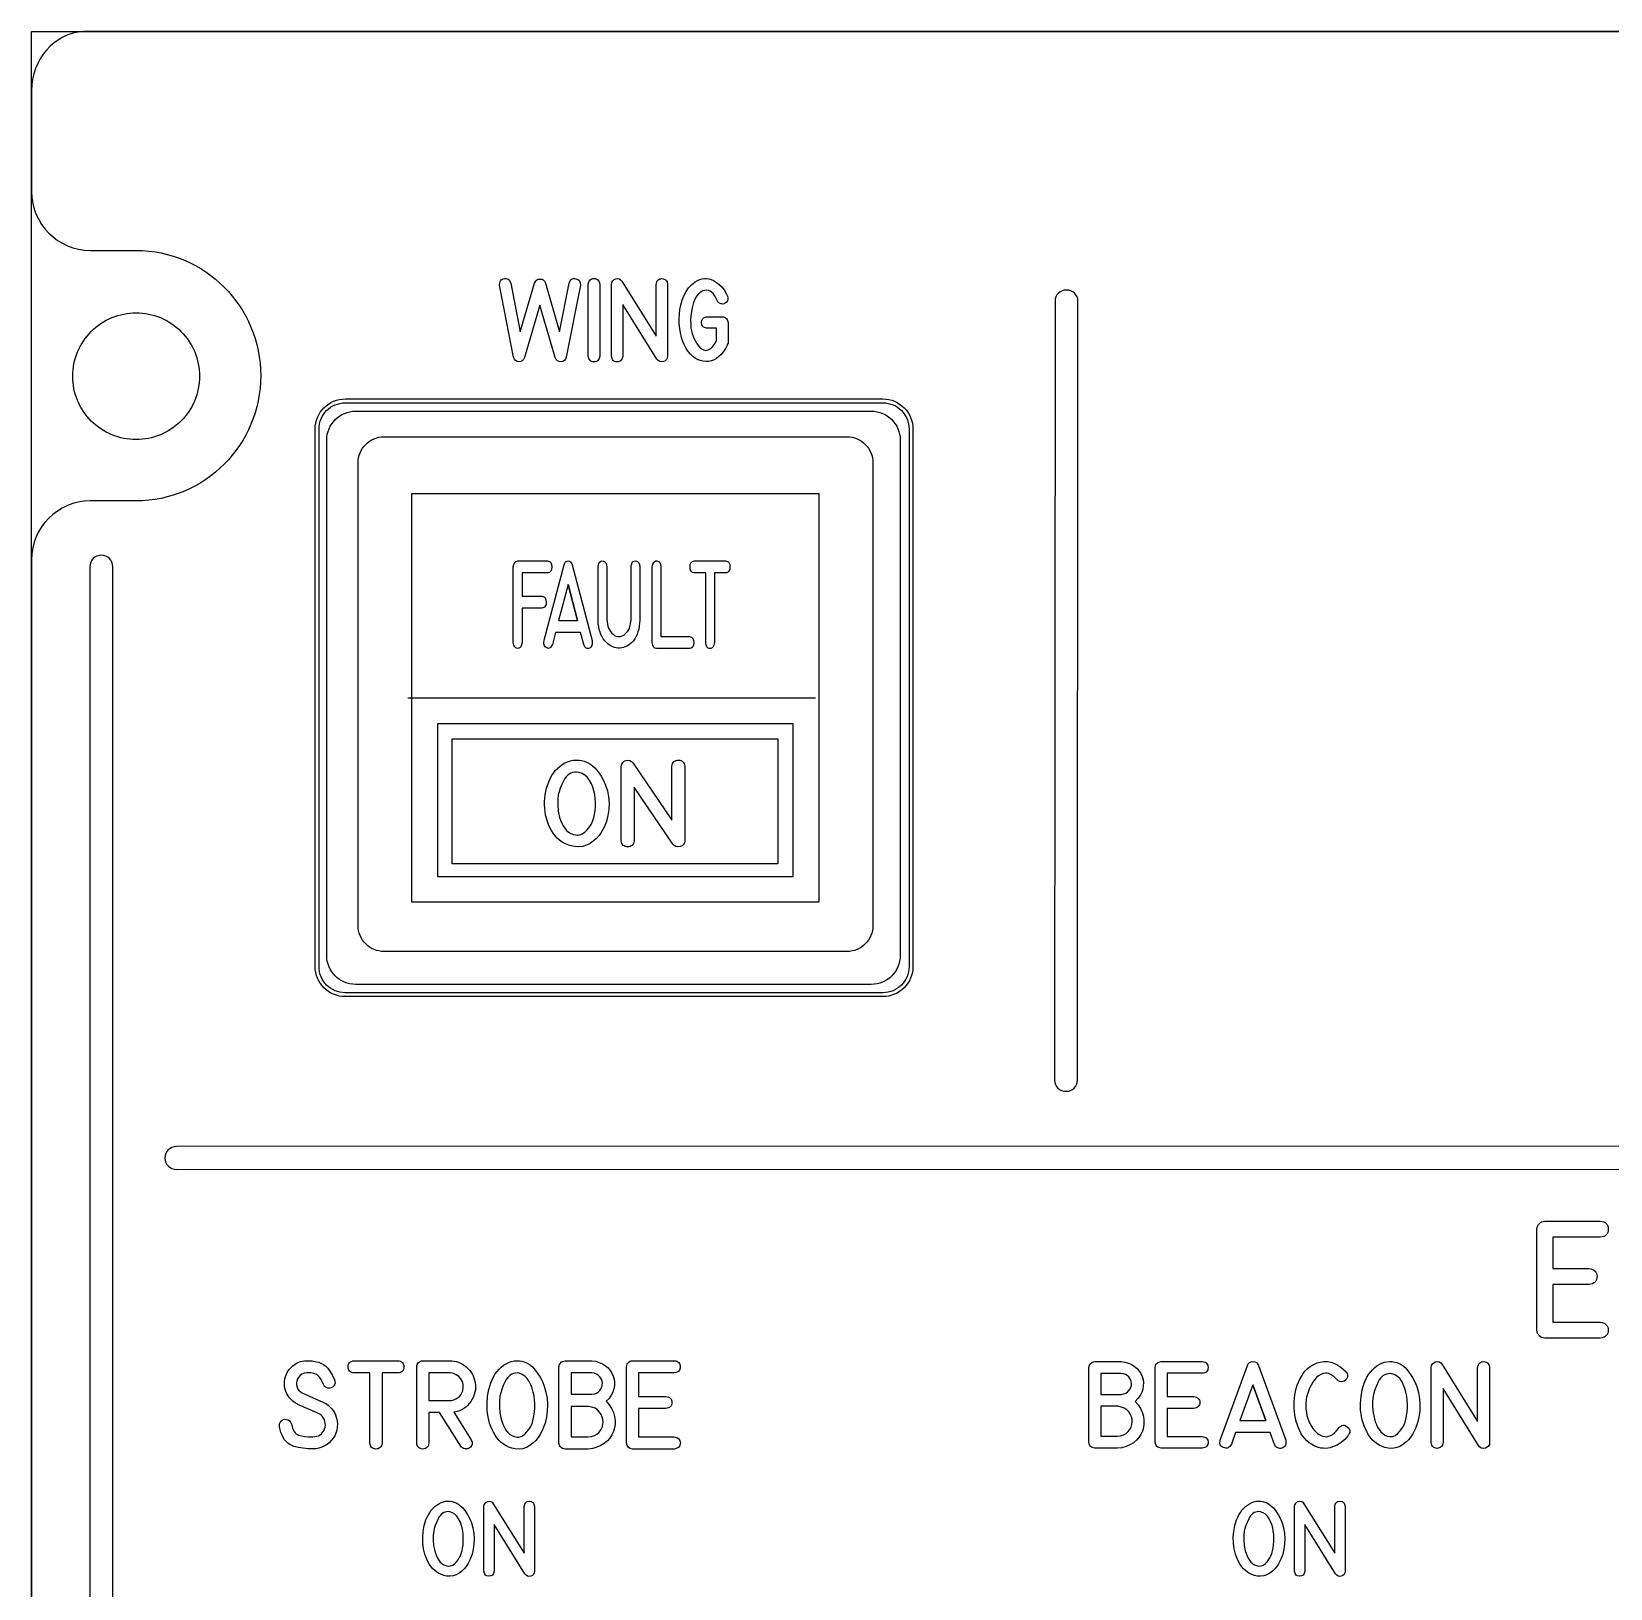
# Model space of a CAD drawing. Extents: x 361 to 684, y 82 to 686.
# Drawn here: x 361.5 to 423.4, y 152.4 to 213.5 of the extents above; entities that cross this region are included whole.
import ezdxf

# ---------------------------------------------------------------- set-up
doc = ezdxf.new("R2010")
doc.units = 0
for name, color, linetype in [('_BACKPANEL', 5, 'CONTINUOUS'), ('_ENGRAVING', 105, 'CONTINUOUS'), ('_LABELS', 30, 'CONTINUOUS'), ('_TOPLAYER', 1, 'CONTINUOUS')]:
    doc.layers.add(name, color=color, linetype=linetype)

msp = doc.modelspace()

# ---------------------------------------------------------------- linework, layer by layer
at = {"layer": '_BACKPANEL'}
for points in [[(683.772, 213.525), (683.772, 208.819), (683.772, 199.406), (683.772, 189.994), (683.772, 91.163), (683.772, 81.75), (361.5, 81.75), (361.5, 91.163), (361.5, 189.994), (361.5, 199.406), (361.5, 208.819), (361.5, 213.525)], [(373.804, 198.959), (394.9, 198.959), (395.005, 198.954), (395.107, 198.938), (395.206, 198.913), (395.3, 198.879), (395.39, 198.836), (395.475, 198.784), (395.554, 198.725), (395.627, 198.659), (395.693, 198.586), (395.752, 198.507), (395.803, 198.422), (395.847, 198.332), (395.881, 198.238), (395.906, 198.139), (395.922, 198.037), (395.927, 197.932), (395.927, 176.837), (395.922, 176.731), (395.906, 176.629), (395.881, 176.531), (395.847, 176.436), (395.803, 176.346), (395.752, 176.261), (395.693, 176.182), (395.627, 176.11), (395.554, 176.043), (395.475, 175.984), (395.39, 175.933), (395.3, 175.89), (395.206, 175.855), (395.107, 175.83), (395.005, 175.815), (394.9, 175.809), (373.804, 175.809), (373.699, 175.815), (373.597, 175.83), (373.498, 175.855), (373.404, 175.89), (373.314, 175.933), (373.229, 175.984), (373.15, 176.043), (373.077, 176.11), (373.011, 176.182), (372.952, 176.261), (372.901, 176.346), (372.858, 176.436), (372.823, 176.531), (372.798, 176.629), (372.782, 176.731), (372.777, 176.837), (372.777, 197.932), (372.782, 198.037), (372.798, 198.139), (372.823, 198.238), (372.858, 198.332), (372.901, 198.422), (372.952, 198.507), (373.011, 198.586), (373.077, 198.659), (373.15, 198.725), (373.229, 198.784), (373.314, 198.836), (373.404, 198.879), (373.498, 198.913), (373.597, 198.938), (373.699, 198.954)]]:
    msp.add_lwpolyline(points, close=True, dxfattribs=at)
msp.add_lwpolyline([(365.602, 197.515, -0.414214), (363.113, 200.003, -0.414214), (365.602, 202.491, -0.414214), (368.09, 200.003, -0.414214)], format="xyb", close=True, dxfattribs=at)
at = {"layer": '_ENGRAVING'}
for points in [[(381.659, 203.656), (382.217, 201.748), (382.59, 203.656), (382.632, 203.747), (382.659, 203.781), (382.689, 203.807), (382.724, 203.825), (382.763, 203.835), (382.806, 203.837), (382.853, 203.831), (382.898, 203.818), (382.937, 203.8), (382.969, 203.776), (382.995, 203.746), (383.014, 203.711), (383.027, 203.67), (383.032, 203.571), (382.48, 200.755), (382.448, 200.677), (382.403, 200.621), (382.344, 200.585), (382.272, 200.572), (382.199, 200.579), (382.137, 200.609), (382.085, 200.66), (382.045, 200.733), (381.442, 202.79), (380.844, 200.733), (380.803, 200.658), (380.751, 200.606), (380.69, 200.577), (380.619, 200.572), (380.549, 200.587), (380.49, 200.623), (380.442, 200.679), (380.406, 200.755), (379.854, 203.571), (379.865, 203.673), (379.879, 203.715), (379.899, 203.751), (379.925, 203.781), (379.956, 203.804), (379.993, 203.822), (380.036, 203.833), (380.08, 203.838), (380.12, 203.835), (380.158, 203.825), (380.193, 203.806), (380.224, 203.78), (380.253, 203.746), (380.3, 203.656), (380.669, 201.745), (381.227, 203.656), (381.266, 203.725), (381.316, 203.775), (381.376, 203.806), (381.446, 203.818), (381.516, 203.81), (381.575, 203.78), (381.622, 203.729)], [(383.794, 200.792), (383.767, 200.693), (383.746, 200.655), (383.72, 200.623), (383.689, 200.599), (383.653, 200.581), (383.613, 200.571), (383.567, 200.568), (383.522, 200.571), (383.481, 200.582), (383.445, 200.599), (383.415, 200.624), (383.389, 200.655), (383.368, 200.694), (383.341, 200.792), (383.341, 203.611), (383.368, 203.709), (383.389, 203.748), (383.415, 203.78), (383.445, 203.805), (383.481, 203.822), (383.522, 203.833), (383.567, 203.837), (383.613, 203.833), (383.653, 203.823), (383.689, 203.805), (383.72, 203.781), (383.746, 203.749), (383.767, 203.71), (383.794, 203.611)], [(386.45, 200.792), (386.439, 200.716), (386.409, 200.655), (386.358, 200.609), (386.288, 200.579), (386.211, 200.568), (386.144, 200.58), (386.086, 200.615), (386.036, 200.674), (384.697, 202.822), (384.697, 200.792), (384.67, 200.694), (384.649, 200.656), (384.623, 200.624), (384.592, 200.6), (384.557, 200.582), (384.517, 200.572), (384.471, 200.568), (384.426, 200.572), (384.386, 200.582), (384.35, 200.6), (384.32, 200.624), (384.294, 200.656), (384.274, 200.694), (384.247, 200.792), (384.247, 203.608), (384.267, 203.684), (384.302, 203.745), (384.352, 203.793), (384.417, 203.826), (384.487, 203.84), (384.551, 203.828), (384.609, 203.79), (384.66, 203.727), (386, 201.576), (386, 203.608), (386.026, 203.707), (386.047, 203.746), (386.073, 203.778), (386.105, 203.803), (386.142, 203.82), (386.184, 203.83), (386.232, 203.833), (386.279, 203.829), (386.321, 203.818), (386.357, 203.801), (386.387, 203.776), (386.411, 203.744), (386.43, 203.706), (386.45, 203.608)], [(387.998, 201.887), (387.984, 201.889), (387.899, 201.912), (387.865, 201.931), (387.838, 201.956), (387.816, 201.987), (387.801, 202.022), (387.789, 202.11), (387.801, 202.198), (387.816, 202.234), (387.838, 202.265), (387.865, 202.29), (387.899, 202.309), (387.984, 202.332), (387.998, 202.335), (388.012, 202.335), (388.601, 202.335), (388.645, 202.331), (388.687, 202.319), (388.725, 202.298), (388.759, 202.269), (388.788, 202.234), (388.809, 202.196), (388.821, 202.155), (388.826, 202.11), (388.826, 201.302), (388.806, 201.26), (388.795, 201.235), (388.784, 201.211), (388.771, 201.187), (388.759, 201.163), (388.747, 201.139), (388.735, 201.115), (388.72, 201.091), (388.641, 200.968), (388.556, 200.862), (388.467, 200.772), (388.374, 200.7), (388.275, 200.644), (388.172, 200.605), (388.064, 200.583), (387.952, 200.577), (387.839, 200.588), (387.731, 200.614), (387.628, 200.656), (387.529, 200.713), (387.435, 200.785), (387.345, 200.874), (387.26, 200.977), (387.18, 201.096), (387.111, 201.224), (387.051, 201.367), (387, 201.526), (386.96, 201.7), (386.93, 201.882), (386.913, 202.067), (386.909, 202.253), (386.917, 202.441), (386.939, 202.628), (386.975, 202.811), (387.027, 202.989), (387.093, 203.162), (387.176, 203.324), (387.277, 203.469), (387.396, 203.596), (387.534, 203.705), (387.625, 203.76), (387.716, 203.802), (387.806, 203.83), (387.896, 203.844), (387.985, 203.844), (388.073, 203.831), (388.161, 203.804), (388.248, 203.763), (388.411, 203.658), (388.552, 203.534), (388.671, 203.391), (388.768, 203.228), (388.781, 203.203), (388.791, 203.18), (388.803, 203.157), (388.821, 203.084), (388.82, 203.019), (388.8, 202.961), (388.762, 202.909), (388.715, 202.871), (388.665, 202.847), (388.614, 202.837), (388.561, 202.842), (388.51, 202.858), (388.465, 202.885), (388.426, 202.922), (388.393, 202.97), (388.345, 203.077), (388.293, 203.169), (388.238, 203.243), (388.18, 203.302), (388.118, 203.344), (388.053, 203.37), (387.985, 203.38), (387.913, 203.373), (387.841, 203.353), (387.775, 203.321), (387.713, 203.278), (387.655, 203.224), (387.603, 203.158), (387.554, 203.08), (387.511, 202.992), (387.472, 202.892), (387.411, 202.684), (387.372, 202.468), (387.354, 202.245), (387.359, 202.014), (387.37, 201.898), (387.389, 201.787), (387.416, 201.679), (387.45, 201.574), (387.492, 201.474), (387.542, 201.377), (387.6, 201.284), (387.665, 201.195), (387.76, 201.094), (387.808, 201.059), (387.856, 201.034), (387.904, 201.02), (387.953, 201.016), (388.002, 201.022), (388.051, 201.039), (388.143, 201.092), (388.226, 201.164), (388.298, 201.256), (388.36, 201.366), (388.378, 201.401), (388.378, 201.887)], [(402.102, 203.384), (402.012, 203.375), (401.928, 203.35), (401.851, 203.31), (401.785, 203.257), (401.73, 203.193), (401.689, 203.12), (401.662, 203.039), (401.653, 202.952), (401.653, 202.951), (401.636, 172.377), (401.636, 172.376), (401.645, 172.289), (401.671, 172.207), (401.712, 172.134), (401.767, 172.07), (401.834, 172.017), (401.91, 171.977), (401.994, 171.952), (402.085, 171.943), (402.086, 171.943), (402.177, 171.952), (402.261, 171.977), (402.337, 172.017), (402.404, 172.07), (402.459, 172.133), (402.5, 172.207), (402.527, 172.288), (402.536, 172.375), (402.552, 202.951), (402.552, 202.952), (402.543, 203.039), (402.516, 203.12), (402.475, 203.193), (402.42, 203.257), (402.354, 203.31), (402.277, 203.35), (402.193, 203.375), (402.102, 203.384)], [(373.814, 199.113), (394.89, 199.113), (395.012, 199.106), (395.13, 199.088), (395.245, 199.059), (395.354, 199.019), (395.458, 198.969), (395.556, 198.91), (395.648, 198.841), (395.732, 198.765), (395.809, 198.68), (395.878, 198.589), (395.937, 198.49), (395.987, 198.386), (396.027, 198.277), (396.056, 198.162), (396.074, 198.044), (396.08, 197.922), (396.08, 176.847), (396.074, 176.724), (396.056, 176.606), (396.027, 176.492), (395.987, 176.382), (395.937, 176.278), (395.878, 176.18), (395.809, 176.088), (395.732, 176.004), (395.648, 175.927), (395.556, 175.859), (395.458, 175.799), (395.354, 175.749), (395.245, 175.709), (395.13, 175.68), (395.012, 175.662), (394.89, 175.656), (373.814, 175.656), (373.692, 175.662), (373.574, 175.68), (373.46, 175.709), (373.35, 175.749), (373.246, 175.799), (373.148, 175.859), (373.056, 175.927), (372.972, 176.004), (372.895, 176.088), (372.827, 176.18), (372.767, 176.278), (372.717, 176.382), (372.677, 176.492), (372.648, 176.606), (372.63, 176.724), (372.624, 176.847), (372.624, 197.922), (372.63, 198.044), (372.648, 198.162), (372.677, 198.277), (372.717, 198.386), (372.767, 198.49), (372.827, 198.589), (372.895, 198.68), (372.972, 198.765), (373.056, 198.841), (373.148, 198.91), (373.246, 198.969), (373.35, 199.019), (373.46, 199.059), (373.574, 199.088), (373.692, 199.106)], [(374.222, 198.634), (394.438, 198.634), (394.555, 198.628), (394.669, 198.611), (394.779, 198.583), (394.884, 198.545), (394.984, 198.497), (395.078, 198.44), (395.166, 198.374), (395.247, 198.3), (395.32, 198.219), (395.386, 198.132), (395.443, 198.037), (395.491, 197.938), (395.529, 197.833), (395.557, 197.723), (395.574, 197.609), (395.58, 197.492), (395.58, 177.276), (395.574, 177.159), (395.557, 177.046), (395.529, 176.936), (395.491, 176.831), (395.443, 176.731), (395.386, 176.637), (395.32, 176.549), (395.247, 176.468), (395.166, 176.394), (395.078, 176.329), (394.984, 176.272), (394.884, 176.224), (394.779, 176.185), (394.669, 176.157), (394.555, 176.14), (394.438, 176.134), (374.222, 176.134), (374.105, 176.14), (373.992, 176.157), (373.882, 176.185), (373.777, 176.224), (373.677, 176.272), (373.583, 176.329), (373.495, 176.394), (373.414, 176.468), (373.34, 176.549), (373.275, 176.637), (373.218, 176.731), (373.17, 176.831), (373.131, 176.936), (373.103, 177.046), (373.086, 177.159), (373.08, 177.276), (373.08, 197.492), (373.086, 197.609), (373.103, 197.723), (373.131, 197.833), (373.17, 197.938), (373.218, 198.037), (373.275, 198.132), (373.34, 198.219), (373.414, 198.3), (373.495, 198.374), (373.583, 198.44), (373.677, 198.497), (373.777, 198.545), (373.882, 198.583), (373.992, 198.611), (374.105, 198.628)], [(423.044, 166.22), (421.184, 166.22), (421.184, 164.993), (422.602, 164.993), (422.676, 164.978), (422.741, 164.956), (422.796, 164.926), (422.84, 164.89), (422.875, 164.846), (422.9, 164.796), (422.915, 164.738), (422.919, 164.674), (422.914, 164.609), (422.899, 164.551), (422.874, 164.501), (422.839, 164.458), (422.795, 164.422), (422.74, 164.393), (422.676, 164.371), (422.602, 164.356), (421.184, 164.356), (421.184, 162.882), (423.044, 162.882), (423.118, 162.867), (423.182, 162.845), (423.237, 162.815), (423.281, 162.779), (423.316, 162.736), (423.34, 162.686), (423.355, 162.629), (423.36, 162.566), (423.355, 162.502), (423.34, 162.445), (423.316, 162.395), (423.281, 162.353), (423.237, 162.317), (423.182, 162.288), (423.118, 162.266), (423.044, 162.252), (420.872, 162.252), (420.806, 162.264), (420.747, 162.285), (420.696, 162.313), (420.652, 162.349), (420.616, 162.393), (420.588, 162.444), (420.567, 162.503), (420.553, 162.57), (420.553, 166.532), (420.568, 166.602), (420.589, 166.663), (420.618, 166.715), (420.654, 166.759), (420.698, 166.794), (420.749, 166.82), (420.807, 166.838), (420.872, 166.846), (423.044, 166.846), (423.118, 166.836), (423.182, 166.817), (423.236, 166.791), (423.281, 166.755), (423.315, 166.712), (423.34, 166.66), (423.354, 166.6), (423.359, 166.531), (423.354, 166.463), (423.339, 166.403), (423.314, 166.351), (423.28, 166.308), (423.235, 166.274), (423.181, 166.247), (423.117, 166.23)], [(372.926, 159.748), (372.953, 159.736), (372.984, 159.721), (373.011, 159.706), (373.037, 159.69), (373.065, 159.673), (373.145, 159.616), (373.217, 159.553), (373.28, 159.485), (373.336, 159.411), (373.384, 159.333), (373.424, 159.249), (373.456, 159.159), (373.479, 159.065), (373.498, 158.91), (373.493, 158.752), (373.473, 158.639), (373.439, 158.53), (373.392, 158.426), (373.331, 158.326), (373.26, 158.234), (373.18, 158.153), (373.091, 158.083), (372.994, 158.025), (372.884, 157.974), (372.772, 157.938), (372.658, 157.917), (372.542, 157.91), (372.348, 157.916), (372.159, 157.935), (371.974, 157.966), (371.793, 158.01), (371.707, 158.041), (371.628, 158.082), (371.554, 158.133), (371.488, 158.195), (371.427, 158.268), (371.373, 158.351), (371.325, 158.445), (371.284, 158.549), (371.254, 158.664), (371.23, 158.782), (371.224, 158.841), (371.232, 158.897), (371.254, 158.949), (371.29, 158.997), (371.335, 159.036), (371.386, 159.061), (371.442, 159.072), (371.502, 159.068), (371.564, 159.047), (371.616, 159.013), (371.657, 158.965), (371.688, 158.902), (371.693, 158.887), (371.742, 158.722), (371.805, 158.594), (371.842, 158.544), (371.883, 158.503), (371.928, 158.471), (371.977, 158.449), (372.088, 158.418), (372.218, 158.397), (372.369, 158.386), (372.539, 158.385), (372.619, 158.39), (372.692, 158.404), (372.758, 158.428), (372.819, 158.463), (372.872, 158.506), (372.919, 158.56), (372.96, 158.623), (372.994, 158.696), (373.015, 158.766), (373.025, 158.837), (373.024, 158.91), (373.011, 158.984), (372.988, 159.056), (372.956, 159.121), (372.914, 159.181), (372.864, 159.234), (372.807, 159.275), (372.735, 159.313), (371.952, 159.657), (371.927, 159.67), (371.835, 159.723), (371.753, 159.782), (371.68, 159.846), (371.616, 159.916), (371.561, 159.99), (371.515, 160.071), (371.478, 160.156), (371.45, 160.247), (371.428, 160.354), (371.417, 160.458), (371.419, 160.559), (371.433, 160.658), (371.459, 160.753), (371.496, 160.846), (371.546, 160.936), (371.608, 161.024), (371.679, 161.105), (371.754, 161.174), (371.836, 161.234), (371.922, 161.282), (372.014, 161.32), (372.111, 161.347), (372.213, 161.363), (372.321, 161.368), (372.507, 161.363), (372.683, 161.33), (372.768, 161.308), (372.854, 161.275), (372.954, 161.22), (373.042, 161.157), (373.117, 161.083), (373.18, 161.001), (373.288, 160.82), (373.385, 160.624), (373.4, 160.58), (373.405, 160.501), (373.383, 160.429), (373.341, 160.365), (373.305, 160.335), (373.26, 160.309), (373.213, 160.294), (373.164, 160.29), (373.112, 160.297), (373.063, 160.315), (373.02, 160.343), (372.983, 160.382), (372.952, 160.433), (372.858, 160.633), (372.798, 160.727), (372.718, 160.803), (372.646, 160.843), (372.57, 160.871), (372.46, 160.889), (372.304, 160.894), (372.197, 160.881), (372.104, 160.844), (372.024, 160.783), (371.957, 160.698), (371.923, 160.635), (371.901, 160.568), (371.893, 160.497), (371.896, 160.423), (371.916, 160.334), (371.952, 160.256), (372.004, 160.189), (372.072, 160.132), (372.088, 160.121), (372.106, 160.11), (372.125, 160.101), (372.145, 160.093)], [(374.775, 158.141), (374.775, 160.891), (374.154, 160.891), (374.099, 160.899), (374.051, 160.913), (374.01, 160.933), (373.977, 160.96), (373.951, 160.993), (373.933, 161.032), (373.922, 161.077), (373.918, 161.129), (373.922, 161.18), (373.933, 161.226), (373.952, 161.265), (373.978, 161.298), (374.011, 161.325), (374.051, 161.345), (374.099, 161.36), (374.154, 161.368), (375.871, 161.368), (375.925, 161.36), (375.973, 161.346), (376.013, 161.326), (376.046, 161.299), (376.072, 161.266), (376.09, 161.226), (376.101, 161.181), (376.105, 161.129), (376.102, 161.077), (376.091, 161.031), (376.072, 160.992), (376.047, 160.959), (376.014, 160.932), (375.974, 160.912), (375.926, 160.899), (375.871, 160.891), (375.252, 160.891), (375.252, 158.141), (375.222, 158.036), (375.198, 157.995), (375.17, 157.962), (375.136, 157.936), (375.097, 157.918), (375.052, 157.907), (375.002, 157.904), (374.953, 157.909), (374.909, 157.92), (374.872, 157.939), (374.84, 157.965), (374.815, 157.999), (374.795, 158.039)], [(378.746, 158.271), (378.783, 158.18), (378.788, 158.137), (378.785, 158.096), (378.773, 158.056), (378.752, 158.019), (378.723, 157.984), (378.685, 157.95), (378.643, 157.926), (378.598, 157.912), (378.549, 157.907), (378.498, 157.911), (378.449, 157.925), (378.407, 157.947), (378.371, 157.977), (378.343, 158.016), (377.51, 159.334), (377.087, 159.334), (377.087, 158.143), (377.078, 158.074), (377.053, 158.016), (377.012, 157.968), (376.953, 157.931), (376.887, 157.908), (376.824, 157.904), (376.762, 157.92), (376.703, 157.955), (376.662, 157.993), (376.633, 158.037), (376.616, 158.087), (376.61, 158.143), (376.61, 161.131), (376.614, 161.179), (376.627, 161.222), (376.648, 161.262), (376.678, 161.299), (376.715, 161.329), (376.755, 161.351), (376.799, 161.364), (376.847, 161.368), (377.897, 161.368), (377.99, 161.364), (378.08, 161.353), (378.167, 161.334), (378.251, 161.308), (378.331, 161.274), (378.409, 161.232), (378.483, 161.184), (378.555, 161.127), (378.621, 161.065), (378.681, 160.998), (378.734, 160.928), (378.781, 160.854), (378.821, 160.775), (378.854, 160.693), (378.901, 160.516), (378.914, 160.417), (378.918, 160.32), (378.911, 160.225), (378.895, 160.131), (378.869, 160.039), (378.833, 159.949), (378.788, 159.86), (378.733, 159.772), (378.671, 159.69), (378.604, 159.616), (378.532, 159.551), (378.455, 159.494), (378.373, 159.446), (378.286, 159.406), (378.195, 159.375), (378.098, 159.352), (378.066, 159.347)], [(381.616, 160.372), (381.682, 160.135), (381.723, 159.895), (381.74, 159.649), (381.733, 159.399), (381.702, 159.153), (381.645, 158.917), (381.564, 158.693), (381.457, 158.479), (381.375, 158.355), (381.279, 158.24), (381.169, 158.135), (381.046, 158.04), (380.912, 157.964), (380.843, 157.937), (380.772, 157.918), (380.625, 157.901), (380.471, 157.913), (380.347, 157.941), (380.23, 157.98), (380.12, 158.03), (380.018, 158.091), (379.924, 158.164), (379.837, 158.247), (379.758, 158.342), (379.686, 158.447), (379.622, 158.56), (379.565, 158.676), (379.515, 158.795), (379.472, 158.917), (379.437, 159.043), (379.409, 159.171), (379.388, 159.303), (379.374, 159.438), (379.368, 159.708), (379.391, 159.976), (379.442, 160.24), (379.521, 160.5), (379.571, 160.625), (379.629, 160.742), (379.693, 160.849), (379.764, 160.947), (379.842, 161.037), (379.927, 161.118), (380.019, 161.19), (380.117, 161.253), (380.218, 161.303), (380.322, 161.339), (380.427, 161.361), (380.535, 161.368), (380.637, 161.363), (380.734, 161.348), (380.826, 161.324), (380.913, 161.29), (380.996, 161.245), (381.074, 161.192), (381.147, 161.128), (381.215, 161.054), (381.339, 160.894), (381.447, 160.727), (381.539, 160.553)], [(383.478, 161.368), (383.632, 161.346), (383.774, 161.306), (383.902, 161.248), (384.018, 161.174), (384.119, 161.086), (384.204, 160.989), (384.271, 160.884), (384.322, 160.77), (384.355, 160.65), (384.37, 160.527), (384.366, 160.399), (384.345, 160.268), (384.303, 160.137), (384.239, 160.012), (384.154, 159.893), (384.046, 159.778), (384.164, 159.639), (384.257, 159.493), (384.326, 159.343), (384.371, 159.186), (384.392, 159.03), (384.393, 158.879), (384.373, 158.733), (384.331, 158.592), (384.269, 158.459), (384.189, 158.336), (384.089, 158.224), (383.97, 158.123), (383.834, 158.037), (383.682, 157.972), (383.515, 157.928), (383.332, 157.904), (383.327, 157.904), (382.428, 157.904), (382.335, 157.93), (382.296, 157.951), (382.264, 157.978), (382.236, 158.01), (382.215, 158.047), (382.187, 158.14), (382.187, 161.128), (382.213, 161.222), (382.235, 161.26), (382.262, 161.293), (382.295, 161.32), (382.333, 161.342), (382.428, 161.368)], [(386.715, 160.896), (385.313, 160.896), (385.313, 159.971), (386.382, 159.971), (386.487, 159.943), (386.528, 159.921), (386.562, 159.893), (386.588, 159.86), (386.606, 159.822), (386.617, 159.779), (386.621, 159.73), (386.617, 159.681), (386.606, 159.638), (386.587, 159.6), (386.561, 159.568), (386.527, 159.54), (386.486, 159.518), (386.382, 159.491), (385.313, 159.491), (385.313, 158.38), (386.715, 158.38), (386.819, 158.351), (386.86, 158.329), (386.894, 158.302), (386.92, 158.27), (386.938, 158.232), (386.95, 158.189), (386.953, 158.141), (386.95, 158.093), (386.938, 158.05), (386.92, 158.013), (386.894, 157.981), (386.86, 157.954), (386.819, 157.932), (386.715, 157.904), (385.078, 157.904), (384.983, 157.93), (384.945, 157.951), (384.912, 157.978), (384.885, 158.011), (384.863, 158.05), (384.838, 158.145), (384.838, 161.131), (384.865, 161.23), (384.886, 161.269), (384.914, 161.302), (384.946, 161.328), (384.985, 161.348), (385.028, 161.361), (385.078, 161.368), (386.715, 161.368), (386.771, 161.36), (386.819, 161.346), (386.86, 161.326), (386.893, 161.299), (386.919, 161.266), (386.938, 161.227), (386.949, 161.182), (386.952, 161.13), (386.949, 161.079), (386.937, 161.034), (386.919, 160.995), (386.893, 160.962), (386.859, 160.936), (386.818, 160.917), (386.77, 160.903)], [(404.243, 161.339), (404.394, 161.317), (404.533, 161.278), (404.66, 161.221), (404.774, 161.147), (404.873, 161.061), (404.956, 160.966), (405.022, 160.863), (405.072, 160.751), (405.105, 160.633), (405.119, 160.512), (405.116, 160.386), (405.095, 160.257), (405.054, 160.129), (404.991, 160.006), (404.907, 159.888), (404.801, 159.776), (404.917, 159.639), (405.009, 159.496), (405.077, 159.348), (405.12, 159.194), (405.142, 159.041), (405.142, 158.892), (405.122, 158.748), (405.081, 158.61), (405.021, 158.479), (404.941, 158.359), (404.843, 158.249), (404.726, 158.149), (404.592, 158.064), (404.443, 158), (404.279, 157.957), (404.1, 157.934), (404.095, 157.934), (403.21, 157.934), (403.119, 157.959), (403.081, 157.98), (403.049, 158.006), (403.022, 158.038), (403.001, 158.075), (402.974, 158.165), (402.974, 161.103), (403, 161.195), (403.021, 161.232), (403.047, 161.265), (403.08, 161.291), (403.118, 161.313), (403.21, 161.339)], [(407.424, 160.875), (406.046, 160.875), (406.046, 159.966), (407.097, 159.966), (407.2, 159.938), (407.241, 159.916), (407.274, 159.889), (407.299, 159.857), (407.318, 159.819), (407.329, 159.777), (407.332, 159.729), (407.328, 159.681), (407.317, 159.638), (407.299, 159.601), (407.273, 159.569), (407.24, 159.542), (407.199, 159.521), (407.097, 159.493), (406.046, 159.493), (406.046, 158.401), (407.424, 158.401), (407.527, 158.374), (407.567, 158.352), (407.6, 158.325), (407.626, 158.293), (407.644, 158.256), (407.655, 158.214), (407.659, 158.167), (407.655, 158.12), (407.644, 158.078), (407.626, 158.041), (407.6, 158.009), (407.567, 157.983), (407.527, 157.961), (407.424, 157.934), (405.815, 157.934), (405.723, 157.959), (405.685, 157.98), (405.652, 158.007), (405.626, 158.039), (405.605, 158.077), (405.579, 158.17), (405.579, 161.106), (405.606, 161.203), (405.627, 161.242), (405.654, 161.274), (405.686, 161.3), (405.724, 161.319), (405.815, 161.339), (407.424, 161.339), (407.479, 161.331), (407.527, 161.317), (407.567, 161.297), (407.6, 161.271), (407.625, 161.239), (407.644, 161.2), (407.654, 161.156), (407.658, 161.105), (407.654, 161.054), (407.643, 161.01), (407.625, 160.972), (407.599, 160.94), (407.566, 160.914), (407.526, 160.895), (407.479, 160.882)], [(408.133, 158.255), (408.665, 159.72), (409.2, 161.186), (409.234, 161.252), (409.282, 161.3), (409.343, 161.328), (409.417, 161.339), (409.492, 161.33), (409.554, 161.301), (409.602, 161.253), (409.637, 161.186), (410.702, 158.247), (410.712, 158.14), (410.706, 158.094), (410.692, 158.054), (410.67, 158.019), (410.641, 157.989), (410.604, 157.964), (410.56, 157.944), (410.513, 157.931), (410.469, 157.927), (410.427, 157.932), (410.389, 157.945), (410.353, 157.967), (410.32, 157.997), (410.262, 158.084), (410.091, 158.559), (408.736, 158.559), (408.57, 158.095), (408.511, 158.008), (408.477, 157.978), (408.441, 157.956), (408.402, 157.944), (408.36, 157.94), (408.315, 157.945), (408.267, 157.958), (408.222, 157.979), (408.185, 158.004), (408.156, 158.034), (408.135, 158.069), (408.123, 158.108), (408.118, 158.152)], [(413.171, 158.466), (413.156, 158.445), (413.148, 158.433), (413.141, 158.423), (413.018, 158.28), (412.878, 158.16), (412.72, 158.061), (412.544, 157.985), (412.451, 157.957), (412.359, 157.939), (412.268, 157.93), (412.176, 157.932), (412.085, 157.942), (411.995, 157.963), (411.905, 157.993), (411.815, 158.032), (411.714, 158.089), (411.62, 158.154), (411.533, 158.229), (411.453, 158.312), (411.38, 158.405), (411.314, 158.507), (411.254, 158.617), (411.202, 158.737), (411.118, 158.988), (411.062, 159.244), (411.034, 159.505), (411.034, 159.77), (411.062, 160.033), (411.087, 160.16), (411.118, 160.285), (411.157, 160.406), (411.203, 160.525), (411.256, 160.642), (411.317, 160.755), (411.384, 160.862), (411.459, 160.959), (411.54, 161.045), (411.629, 161.12), (411.726, 161.185), (411.829, 161.24), (411.94, 161.284), (412.057, 161.317), (412.197, 161.338), (412.336, 161.336), (412.475, 161.311), (412.614, 161.263), (412.747, 161.198), (412.867, 161.12), (412.974, 161.031), (413.07, 160.93), (413.078, 160.918), (413.109, 160.867), (413.124, 160.814), (413.124, 160.758), (413.11, 160.699), (413.082, 160.646), (413.046, 160.603), (413, 160.571), (412.945, 160.551), (412.882, 160.543), (412.822, 160.553), (412.764, 160.581), (412.709, 160.627), (412.599, 160.74), (412.49, 160.819), (412.437, 160.846), (412.384, 160.865), (412.332, 160.875), (412.28, 160.877), (412.18, 160.862), (412.085, 160.829), (411.995, 160.777), (411.911, 160.707), (411.833, 160.622), (411.762, 160.525), (411.697, 160.417), (411.64, 160.298), (411.591, 160.175), (411.553, 160.057), (411.525, 159.942), (411.507, 159.831), (411.496, 159.709), (411.494, 159.588), (411.499, 159.465), (411.513, 159.343), (411.536, 159.222), (411.568, 159.105), (411.611, 158.992), (411.663, 158.882), (411.77, 158.71), (411.828, 158.637), (411.889, 158.574), (411.953, 158.519), (412.021, 158.473), (412.092, 158.435), (412.166, 158.407), (412.242, 158.391), (412.317, 158.389), (412.392, 158.403), (412.466, 158.432), (412.54, 158.476), (412.613, 158.534), (412.686, 158.608), (412.759, 158.697), (412.79, 158.74), (412.83, 158.779), (412.87, 158.807), (412.91, 158.826), (412.951, 158.836), (412.993, 158.835), (413.035, 158.825), (413.077, 158.806), (413.12, 158.776), (413.189, 158.705), (413.209, 158.668), (413.22, 158.63), (413.222, 158.591), (413.214, 158.55), (413.197, 158.509)], [(415.846, 160.36), (415.91, 160.127), (415.951, 159.89), (415.968, 159.649), (415.961, 159.404), (415.93, 159.161), (415.875, 158.93), (415.794, 158.709), (415.689, 158.499), (415.609, 158.377), (415.515, 158.264), (415.407, 158.161), (415.286, 158.067), (415.154, 157.993), (415.016, 157.947), (414.872, 157.93), (414.72, 157.943), (414.598, 157.97), (414.483, 158.008), (414.376, 158.058), (414.276, 158.118), (414.183, 158.189), (414.098, 158.271), (414.02, 158.364), (413.949, 158.468), (413.886, 158.579), (413.829, 158.693), (413.78, 158.81), (413.739, 158.93), (413.704, 159.053), (413.676, 159.179), (413.642, 159.441), (413.637, 159.707), (413.659, 159.97), (413.709, 160.23), (413.787, 160.486), (413.836, 160.609), (413.892, 160.723), (413.955, 160.828), (414.025, 160.925), (414.102, 161.013), (414.185, 161.093), (414.276, 161.164), (414.373, 161.226), (414.472, 161.275), (414.574, 161.31), (414.677, 161.332), (414.783, 161.339), (414.883, 161.334), (414.979, 161.319), (415.069, 161.295), (415.155, 161.262), (415.236, 161.218), (415.313, 161.165), (415.385, 161.103), (415.452, 161.03), (415.574, 160.873), (415.68, 160.708), (415.771, 160.537)], [(418.703, 158.164), (418.693, 158.084), (418.661, 158.021), (418.608, 157.973), (418.535, 157.942), (418.455, 157.93), (418.385, 157.943), (418.324, 157.98), (418.273, 158.041), (416.876, 160.28), (416.876, 158.164), (416.848, 158.062), (416.826, 158.022), (416.799, 157.989), (416.767, 157.964), (416.73, 157.945), (416.688, 157.935), (416.641, 157.931), (416.594, 157.935), (416.552, 157.945), (416.515, 157.964), (416.483, 157.989), (416.457, 158.022), (416.435, 158.062), (416.408, 158.164), (416.408, 161.099), (416.428, 161.178), (416.464, 161.243), (416.517, 161.292), (416.585, 161.327), (416.658, 161.341), (416.724, 161.329), (416.784, 161.29), (416.838, 161.224), (418.234, 158.981), (418.234, 161.099), (418.261, 161.203), (418.283, 161.244), (418.311, 161.277), (418.344, 161.303), (418.382, 161.321), (418.427, 161.331), (418.476, 161.335), (418.526, 161.33), (418.569, 161.319), (418.607, 161.3), (418.638, 161.274), (418.664, 161.241), (418.683, 161.201), (418.703, 161.099)], [(377.897, 159.809), (377.981, 159.815), (378.063, 159.835), (378.141, 159.868), (378.216, 159.914), (378.283, 159.97), (378.338, 160.035), (378.381, 160.107), (378.413, 160.188), (378.438, 160.315), (378.434, 160.436), (378.402, 160.55), (378.34, 160.659), (378.257, 160.752), (378.159, 160.822), (378.047, 160.868), (377.921, 160.891), (377.087, 160.891), (377.087, 159.809)], [(380.549, 160.888), (380.473, 160.883), (380.403, 160.867), (380.337, 160.841), (380.275, 160.804), (380.219, 160.757), (380.167, 160.699), (380.12, 160.631), (380.078, 160.553), (380.005, 160.392), (379.947, 160.243), (379.904, 160.106), (379.876, 159.981), (379.854, 159.791), (379.852, 159.564), (379.874, 159.32), (379.923, 159.079), (379.958, 158.962), (380.001, 158.852), (380.052, 158.747), (380.111, 158.648), (380.178, 158.56), (380.255, 158.488), (380.342, 158.433), (380.439, 158.393), (380.553, 158.371), (380.607, 158.372), (380.659, 158.379), (380.709, 158.395), (380.757, 158.418), (380.847, 158.487), (380.928, 158.573), (380.998, 158.661), (381.058, 158.751), (381.107, 158.845), (381.148, 158.95), (381.182, 159.07), (381.209, 159.205), (381.229, 159.355), (381.241, 159.514), (381.242, 159.672), (381.233, 159.829), (381.214, 159.987), (381.184, 160.141), (381.143, 160.287), (381.09, 160.425), (381.026, 160.555), (380.948, 160.67), (380.856, 160.762), (380.748, 160.831), (380.626, 160.878)], [(383.478, 160.888), (382.666, 160.888), (382.666, 160.054), (383.483, 160.054), (383.581, 160.072), (383.666, 160.103), (383.737, 160.147), (383.795, 160.205), (383.84, 160.271), (383.871, 160.339), (383.889, 160.41), (383.895, 160.483), (383.887, 160.555), (383.867, 160.624), (383.833, 160.69), (383.787, 160.753), (383.729, 160.808), (383.658, 160.848), (383.574, 160.875)], [(404.243, 160.867), (403.445, 160.867), (403.445, 160.047), (404.248, 160.047), (404.344, 160.064), (404.427, 160.095), (404.497, 160.139), (404.554, 160.196), (404.598, 160.261), (404.629, 160.328), (404.647, 160.397), (404.652, 160.468), (404.645, 160.54), (404.625, 160.608), (404.592, 160.673), (404.547, 160.734), (404.489, 160.788), (404.419, 160.828), (404.337, 160.854)], [(414.797, 160.867), (414.723, 160.861), (414.653, 160.846), (414.588, 160.82), (414.528, 160.784), (414.473, 160.738), (414.422, 160.681), (414.375, 160.615), (414.334, 160.537), (414.263, 160.379), (414.206, 160.232), (414.163, 160.098), (414.135, 159.976), (414.114, 159.788), (414.112, 159.565), (414.134, 159.325), (414.182, 159.089), (414.216, 158.974), (414.259, 158.865), (414.309, 158.762), (414.366, 158.665), (414.433, 158.578), (414.508, 158.508), (414.594, 158.453), (414.689, 158.415), (414.801, 158.393), (414.854, 158.393), (414.905, 158.401), (414.955, 158.416), (415.002, 158.439), (415.09, 158.507), (415.169, 158.591), (415.238, 158.677), (415.297, 158.767), (415.345, 158.858), (415.386, 158.962), (415.42, 159.08), (415.446, 159.213), (415.466, 159.36), (415.477, 159.516), (415.478, 159.671), (415.47, 159.826), (415.451, 159.981), (415.422, 160.133), (415.381, 160.276), (415.329, 160.412), (415.266, 160.54), (415.189, 160.653), (415.099, 160.743), (414.993, 160.811), (414.873, 160.857)], [(409.921, 159.026), (409.416, 160.423), (408.907, 159.026)], [(409.416, 160.423), (409.921, 159.026)], [(383.327, 158.383), (383.463, 158.399), (383.581, 158.435), (383.682, 158.492), (383.765, 158.569), (383.832, 158.659), (383.88, 158.753), (383.91, 158.852), (383.922, 158.956), (383.916, 159.06), (383.891, 159.161), (383.847, 159.259), (383.786, 159.354), (383.705, 159.438), (383.605, 159.503), (383.486, 159.55), (383.348, 159.579), (382.666, 159.579), (382.666, 158.383)], [(404.095, 158.405), (404.228, 158.42), (404.344, 158.456), (404.443, 158.512), (404.525, 158.587), (404.59, 158.675), (404.638, 158.768), (404.667, 158.865), (404.679, 158.967), (404.673, 159.07), (404.648, 159.17), (404.606, 159.266), (404.545, 159.359), (404.466, 159.441), (404.368, 159.506), (404.251, 159.552), (404.115, 159.58), (403.445, 159.58), (403.445, 158.405)], [(378.756, 155.011), (378.812, 154.81), (378.847, 154.605), (378.862, 154.396), (378.856, 154.184), (378.829, 153.974), (378.781, 153.774), (378.711, 153.583), (378.621, 153.401), (378.551, 153.295), (378.469, 153.197), (378.376, 153.108), (378.271, 153.027), (378.158, 152.963), (378.038, 152.923), (377.913, 152.909), (377.782, 152.919), (377.676, 152.943), (377.577, 152.976), (377.484, 153.019), (377.397, 153.071), (377.317, 153.132), (377.243, 153.203), (377.176, 153.284), (377.115, 153.374), (377.011, 153.568), (376.933, 153.773), (376.879, 153.989), (376.849, 154.216), (376.844, 154.446), (376.864, 154.674), (376.907, 154.898), (376.974, 155.12), (377.017, 155.226), (377.066, 155.325), (377.12, 155.416), (377.181, 155.5), (377.247, 155.576), (377.319, 155.645), (377.397, 155.706), (377.481, 155.76), (377.567, 155.803), (377.655, 155.833), (377.745, 155.852), (377.837, 155.858), (377.923, 155.854), (378.006, 155.841), (378.084, 155.82), (378.158, 155.791), (378.229, 155.754), (378.295, 155.708), (378.357, 155.654), (378.415, 155.591), (378.52, 155.455), (378.612, 155.313), (378.691, 155.165)], [(381.229, 153.11), (381.22, 153.042), (381.192, 152.987), (381.147, 152.946), (381.083, 152.918), (381.014, 152.908), (380.953, 152.919), (380.9, 152.951), (380.856, 153.004), (379.648, 154.942), (379.648, 153.11), (379.623, 153.022), (379.581, 152.959), (379.553, 152.937), (379.521, 152.922), (379.444, 152.909), (379.367, 152.922), (379.335, 152.937), (379.308, 152.959), (379.266, 153.022), (379.242, 153.11), (379.242, 155.651), (379.26, 155.719), (379.291, 155.775), (379.336, 155.818), (379.395, 155.848), (379.458, 155.86), (379.516, 155.849), (379.568, 155.815), (379.615, 155.759), (380.823, 153.818), (380.823, 155.651), (380.846, 155.741), (380.865, 155.776), (380.889, 155.805), (380.918, 155.827), (380.951, 155.842), (381.032, 155.854), (381.113, 155.841), (381.145, 155.825), (381.172, 155.802), (381.194, 155.774), (381.211, 155.739), (381.229, 155.651)], [(410.559, 155.011), (410.615, 154.81), (410.65, 154.605), (410.665, 154.396), (410.659, 154.184), (410.632, 153.974), (410.584, 153.774), (410.514, 153.583), (410.424, 153.401), (410.354, 153.295), (410.272, 153.197), (410.179, 153.108), (410.074, 153.027), (409.96, 152.963), (409.841, 152.923), (409.716, 152.909), (409.585, 152.919), (409.479, 152.943), (409.38, 152.976), (409.287, 153.019), (409.2, 153.071), (409.12, 153.132), (409.046, 153.203), (408.979, 153.284), (408.917, 153.374), (408.814, 153.568), (408.735, 153.773), (408.681, 153.989), (408.652, 154.216), (408.647, 154.446), (408.666, 154.674), (408.71, 154.898), (408.777, 155.12), (408.82, 155.226), (408.868, 155.325), (408.923, 155.416), (408.983, 155.5), (409.05, 155.576), (409.122, 155.645), (409.2, 155.706), (409.284, 155.76), (409.37, 155.803), (409.458, 155.833), (409.548, 155.852), (409.64, 155.858), (409.726, 155.854), (409.808, 155.841), (409.887, 155.82), (409.961, 155.791), (410.031, 155.754), (410.098, 155.708), (410.16, 155.654), (410.218, 155.591), (410.323, 155.455), (410.415, 155.313), (410.494, 155.165)], [(413.031, 153.11), (413.022, 153.042), (412.995, 152.987), (412.949, 152.946), (412.885, 152.918), (412.817, 152.908), (412.756, 152.919), (412.703, 152.951), (412.659, 153.004), (411.451, 154.942), (411.451, 153.11), (411.426, 153.022), (411.384, 152.959), (411.356, 152.937), (411.324, 152.922), (411.247, 152.909), (411.17, 152.922), (411.138, 152.937), (411.111, 152.959), (411.069, 153.022), (411.045, 153.11), (411.045, 155.651), (411.063, 155.719), (411.094, 155.775), (411.139, 155.818), (411.198, 155.848), (411.261, 155.86), (411.319, 155.849), (411.371, 155.815), (411.417, 155.759), (412.626, 153.818), (412.626, 155.651), (412.649, 155.741), (412.668, 155.776), (412.692, 155.805), (412.72, 155.827), (412.754, 155.842), (412.835, 155.854), (412.916, 155.841), (412.948, 155.825), (412.975, 155.802), (412.997, 155.774), (413.014, 155.739), (413.031, 155.651)], [(377.848, 155.449), (377.784, 155.445), (377.724, 155.432), (377.668, 155.409), (377.616, 155.378), (377.568, 155.338), (377.524, 155.289), (377.484, 155.231), (377.448, 155.165), (377.337, 154.901), (377.3, 154.784), (377.276, 154.678), (377.257, 154.516), (377.256, 154.323), (377.274, 154.116), (377.316, 153.911), (377.346, 153.812), (377.383, 153.717), (377.426, 153.628), (377.476, 153.544), (377.533, 153.469), (377.599, 153.408), (377.673, 153.361), (377.755, 153.328), (377.852, 153.309), (377.942, 153.316), (378.026, 153.349), (378.102, 153.408), (378.171, 153.48), (378.23, 153.555), (378.281, 153.632), (378.323, 153.712), (378.358, 153.801), (378.387, 153.903), (378.41, 154.018), (378.427, 154.146), (378.437, 154.281), (378.438, 154.415), (378.43, 154.549), (378.414, 154.683), (378.389, 154.814), (378.354, 154.938), (378.309, 155.056), (378.254, 155.167), (378.188, 155.265), (378.109, 155.343), (378.018, 155.402), (377.914, 155.441)], [(409.651, 155.449), (409.587, 155.445), (409.527, 155.432), (409.471, 155.409), (409.419, 155.378), (409.371, 155.338), (409.326, 155.289), (409.286, 155.231), (409.25, 155.165), (409.14, 154.901), (409.103, 154.784), (409.079, 154.678), (409.06, 154.516), (409.058, 154.323), (409.077, 154.116), (409.119, 153.911), (409.149, 153.812), (409.185, 153.717), (409.229, 153.628), (409.278, 153.544), (409.336, 153.469), (409.401, 153.408), (409.475, 153.361), (409.558, 153.328), (409.655, 153.309), (409.745, 153.316), (409.828, 153.349), (409.905, 153.408), (409.973, 153.48), (410.033, 153.555), (410.084, 153.632), (410.126, 153.712), (410.161, 153.801), (410.19, 153.903), (410.213, 154.018), (410.23, 154.146), (410.24, 154.281), (410.241, 154.415), (410.233, 154.549), (410.217, 154.683), (410.192, 154.814), (410.156, 154.938), (410.112, 155.056), (410.057, 155.167), (409.991, 155.265), (409.912, 155.343), (409.821, 155.402), (409.717, 155.441)]]:
    msp.add_lwpolyline(points, close=True, dxfattribs=at)
for points in [[(364.687, 103.037), (364.687, 192.527), (364.687, 192.528), (364.678, 192.619), (364.652, 192.703), (364.61, 192.78), (364.555, 192.846), (364.489, 192.901), (364.413, 192.943), (364.328, 192.969), (364.238, 192.978), (364.237, 192.978), (364.146, 192.969), (364.061, 192.943), (363.985, 192.901), (363.918, 192.846), (363.863, 192.78), (363.822, 192.703), (363.796, 192.619), (363.787, 192.528), (363.787, 192.527), (363.787, 103.037)], [(677.641, 169.789), (367.181, 169.774), (367.091, 169.765), (367.007, 169.738), (366.931, 169.697), (366.864, 169.642), (366.81, 169.575), (366.768, 169.498), (366.742, 169.414), (366.734, 169.323), (366.743, 169.232), (366.769, 169.148), (366.811, 169.071), (366.866, 169.005), (366.932, 168.95), (367.009, 168.909), (367.093, 168.883), (367.183, 168.874), (677.641, 168.889)]]:
    msp.add_lwpolyline(points, dxfattribs=at)
at = {"layer": '_LABELS'}
for points in [[(392.4, 179.383), (392.4, 195.385), (376.4, 195.385), (376.4, 179.383)], [(380.4, 189.558), (380.4, 192.518), (380.419, 192.616), (380.454, 192.688), (380.505, 192.735), (380.572, 192.756), (381.746, 192.756), (381.785, 192.749), (381.82, 192.735), (381.848, 192.714), (381.872, 192.688), (381.904, 192.616), (381.914, 192.519), (381.904, 192.422), (381.872, 192.351), (381.848, 192.325), (381.818, 192.305), (381.783, 192.292), (381.743, 192.285), (380.741, 192.285), (380.741, 191.367), (381.523, 191.367), (381.596, 191.346), (381.625, 191.327), (381.649, 191.302), (381.681, 191.233), (381.692, 191.14), (381.683, 191.046), (381.651, 190.974), (381.627, 190.946), (381.598, 190.924), (381.523, 190.895), (380.741, 190.895), (380.741, 189.558), (380.726, 189.456), (380.694, 189.383), (380.671, 189.358), (380.644, 189.339), (380.612, 189.327), (380.576, 189.323), (380.54, 189.326), (380.508, 189.336), (380.48, 189.355), (380.456, 189.38), (380.42, 189.454)], [(381.613, 189.644), (382.002, 191.123), (382.392, 192.602), (382.417, 192.669), (382.452, 192.717), (382.496, 192.746), (382.551, 192.756), (382.605, 192.747), (382.65, 192.719), (382.685, 192.67), (382.711, 192.602), (383.488, 189.635), (383.495, 189.527), (383.48, 189.441), (383.443, 189.375), (383.416, 189.35), (383.384, 189.33), (383.349, 189.317), (383.317, 189.313), (383.287, 189.317), (383.259, 189.331), (383.209, 189.383), (383.167, 189.471), (383.042, 189.951), (382.054, 189.951), (381.932, 189.482), (381.889, 189.395), (381.865, 189.364), (381.838, 189.342), (381.81, 189.329), (381.779, 189.325), (381.746, 189.33), (381.712, 189.344), (381.652, 189.39), (381.616, 189.455), (381.603, 189.54)], [(385.361, 190.452), (385.361, 190.419), (385.356, 190.318), (385.34, 190.194), (385.318, 190.078), (385.289, 189.971), (385.255, 189.872), (385.213, 189.781), (385.166, 189.699), (385.112, 189.626), (385.052, 189.56), (384.923, 189.455), (384.857, 189.414), (384.79, 189.381), (384.722, 189.357), (384.653, 189.341), (384.582, 189.332), (384.511, 189.332), (384.44, 189.34), (384.37, 189.356), (384.302, 189.38), (384.236, 189.413), (384.108, 189.501), (383.985, 189.622), (383.929, 189.694), (383.88, 189.774), (383.837, 189.862), (383.802, 189.958), (383.773, 190.061), (383.751, 190.173), (383.735, 190.292), (383.727, 190.419), (383.727, 190.452), (383.727, 192.521), (383.74, 192.612), (383.774, 192.687), (383.817, 192.735), (383.871, 192.756), (383.933, 192.751), (383.992, 192.723), (384.035, 192.675), (384.06, 192.608), (384.069, 192.521), (384.069, 190.452), (384.091, 190.272), (384.112, 190.19), (384.139, 190.115), (384.173, 190.046), (384.213, 189.983), (384.26, 189.926), (384.314, 189.875), (384.371, 189.834), (384.429, 189.804), (384.488, 189.788), (384.547, 189.784), (384.607, 189.792), (384.668, 189.813), (384.73, 189.846), (384.792, 189.892), (384.845, 189.941), (384.89, 189.998), (384.928, 190.061), (384.958, 190.13), (385, 190.284), (385.02, 190.452), (385.02, 192.521), (385.023, 192.567), (385.045, 192.656), (385.082, 192.716), (385.107, 192.736), (385.136, 192.749), (385.206, 192.753), (385.274, 192.731), (385.3, 192.711), (385.322, 192.685), (385.351, 192.615), (385.361, 192.521)], [(386.022, 189.318), (385.955, 189.338), (385.904, 189.383), (385.869, 189.454), (385.85, 189.551), (385.85, 192.518), (385.87, 192.623), (385.907, 192.698), (385.931, 192.724), (385.959, 192.742), (385.991, 192.753), (386.027, 192.755), (386.062, 192.751), (386.094, 192.739), (386.121, 192.72), (386.144, 192.694), (386.176, 192.62), (386.192, 192.518), (386.192, 189.786), (387.311, 189.788), (387.386, 189.763), (387.415, 189.741), (387.439, 189.714), (387.471, 189.642), (387.481, 189.547), (387.47, 189.453), (387.437, 189.383), (387.413, 189.357), (387.384, 189.338), (387.309, 189.318)], [(387.947, 189.555), (387.947, 192.283), (387.502, 192.283), (387.427, 192.305), (387.398, 192.325), (387.374, 192.351), (387.343, 192.423), (387.332, 192.519), (387.343, 192.615), (387.375, 192.687), (387.399, 192.713), (387.428, 192.734), (387.502, 192.756), (388.732, 192.756), (388.805, 192.735), (388.834, 192.714), (388.858, 192.688), (388.889, 192.616), (388.9, 192.519), (388.89, 192.422), (388.858, 192.35), (388.835, 192.324), (388.806, 192.304), (388.772, 192.29), (388.732, 192.283), (388.288, 192.283), (388.288, 189.555), (388.267, 189.451), (388.23, 189.377), (388.206, 189.351), (388.177, 189.333), (388.145, 189.323), (388.11, 189.32), (388.074, 189.324), (388.043, 189.336), (388.016, 189.354), (387.993, 189.38), (387.961, 189.453)], [(382.918, 190.422), (382.549, 191.832), (382.178, 190.422)], [(382.549, 191.832), (382.918, 190.422)], [(377.427, 186.367), (377.427, 186.225), (377.427, 180.367), (391.373, 180.367), (391.373, 186.367)], [(377.998, 185.769), (390.784, 185.769), (390.784, 180.867), (377.998, 180.867)], [(384.022, 183.961), (384.092, 183.729), (384.136, 183.493), (384.155, 183.252), (384.147, 183.007), (384.114, 182.765), (384.053, 182.534), (383.966, 182.313), (383.852, 182.104), (383.765, 181.982), (383.663, 181.869), (383.546, 181.766), (383.414, 181.672), (383.271, 181.598), (383.122, 181.552), (382.965, 181.536), (382.801, 181.548), (382.668, 181.575), (382.543, 181.613), (382.427, 181.663), (382.318, 181.723), (382.217, 181.794), (382.125, 181.876), (382.04, 181.969), (381.964, 182.072), (381.895, 182.183), (381.834, 182.297), (381.781, 182.414), (381.735, 182.534), (381.697, 182.657), (381.667, 182.783), (381.645, 182.912), (381.631, 183.044), (381.624, 183.178), (381.625, 183.31), (381.633, 183.442), (381.649, 183.573), (381.672, 183.703), (381.703, 183.832), (381.788, 184.088), (381.841, 184.21), (381.902, 184.324), (381.97, 184.43), (382.046, 184.526), (382.129, 184.614), (382.22, 184.694), (382.318, 184.764), (382.424, 184.826), (382.531, 184.876), (382.641, 184.911), (382.754, 184.932), (382.869, 184.939), (382.978, 184.934), (383.081, 184.92), (383.179, 184.896), (383.272, 184.862), (383.36, 184.819), (383.444, 184.766), (383.522, 184.703), (383.594, 184.631), (383.727, 184.474), (383.842, 184.31), (383.94, 184.139)], [(387.123, 181.768), (387.112, 181.689), (387.077, 181.626), (387.02, 181.578), (386.94, 181.547), (386.854, 181.535), (386.778, 181.548), (386.712, 181.585), (386.656, 181.646), (385.141, 183.882), (385.141, 181.768), (385.11, 181.667), (385.086, 181.627), (385.057, 181.594), (385.022, 181.569), (384.982, 181.551), (384.936, 181.54), (384.885, 181.536), (384.834, 181.54), (384.789, 181.551), (384.749, 181.569), (384.714, 181.594), (384.685, 181.627), (384.662, 181.667), (384.632, 181.768), (384.632, 184.7), (384.654, 184.779), (384.693, 184.843), (384.75, 184.893), (384.824, 184.928), (384.903, 184.942), (384.975, 184.929), (385.041, 184.89), (385.099, 184.825), (386.614, 182.585), (386.614, 184.7), (386.626, 184.756), (386.644, 184.804), (386.667, 184.845), (386.697, 184.878), (386.733, 184.903), (386.775, 184.921), (386.823, 184.932), (386.877, 184.935), (386.931, 184.931), (386.978, 184.919), (387.019, 184.901), (387.053, 184.875), (387.08, 184.842), (387.101, 184.802), (387.115, 184.755), (387.123, 184.7)], [(382.884, 184.468), (382.803, 184.463), (382.728, 184.447), (382.657, 184.422), (382.592, 184.386), (382.532, 184.339), (382.476, 184.283), (382.426, 184.216), (382.381, 184.139), (382.304, 183.981), (382.242, 183.834), (382.196, 183.7), (382.166, 183.578), (382.142, 183.391), (382.14, 183.168), (382.164, 182.929), (382.216, 182.692), (382.254, 182.578), (382.3, 182.469), (382.354, 182.366), (382.416, 182.269), (382.488, 182.183), (382.571, 182.112), (382.663, 182.058), (382.766, 182.019), (382.888, 181.997), (382.946, 181.998), (383.002, 182.006), (383.055, 182.021), (383.106, 182.044), (383.202, 182.111), (383.288, 182.195), (383.363, 182.282), (383.426, 182.371), (383.479, 182.462), (383.523, 182.565), (383.559, 182.683), (383.588, 182.816), (383.61, 182.964), (383.622, 183.119), (383.623, 183.274), (383.614, 183.429), (383.594, 183.584), (383.562, 183.735), (383.518, 183.878), (383.461, 184.014), (383.392, 184.142), (383.31, 184.254), (383.211, 184.345), (383.097, 184.413), (382.967, 184.458)]]:
    msp.add_lwpolyline(points, close=True, dxfattribs=at)
msp.add_lwpolyline([(376.261, 187.384), (392.261, 187.384)], dxfattribs=at)
at = {"layer": '_TOPLAYER'}
msp.add_lwpolyline([(455.584, 213.525), (363.773, 213.525), (363.538, 213.528), (363.537, 213.527), (363.323, 213.505), (363.117, 213.461), (362.919, 213.396), (362.731, 213.311), (362.552, 213.207), (362.384, 213.087), (362.228, 212.951), (362.085, 212.799), (361.955, 212.635), (361.84, 212.459), (361.74, 212.271), (361.656, 212.075), (361.59, 211.87), (361.541, 211.658), (361.511, 211.44), (361.501, 211.218), (361.501, 207.248), (361.513, 207.012), (361.548, 206.783), (361.605, 206.561), (361.682, 206.349), (361.78, 206.148), (361.895, 205.957), (362.028, 205.78), (362.177, 205.616), (362.341, 205.467), (362.518, 205.334), (362.708, 205.219), (362.91, 205.121), (363.122, 205.044), (363.343, 204.987), (363.572, 204.952), (363.808, 204.94), (365.603, 204.94), (365.855, 204.933), (366.103, 204.914), (366.348, 204.883), (366.588, 204.839), (366.825, 204.784), (367.057, 204.718), (367.284, 204.64), (367.506, 204.552), (367.722, 204.453), (367.933, 204.344), (368.138, 204.225), (368.336, 204.097), (368.528, 203.959), (368.712, 203.813), (368.89, 203.658), (369.06, 203.495), (369.221, 203.324), (369.375, 203.145), (369.52, 202.959), (369.656, 202.766), (369.784, 202.567), (369.901, 202.361), (370.009, 202.149), (370.107, 201.932), (370.195, 201.709), (370.271, 201.481), (370.337, 201.248), (370.392, 201.011), (370.435, 200.77), (370.466, 200.525), (370.485, 200.277), (370.491, 200.025), (370.485, 199.773), (370.466, 199.525), (370.435, 199.28), (370.392, 199.039), (370.337, 198.802), (370.271, 198.569), (370.195, 198.341), (370.107, 198.118), (370.009, 197.901), (369.901, 197.689), (369.784, 197.483), (369.656, 197.284), (369.52, 197.091), (369.375, 196.905), (369.221, 196.727), (369.06, 196.556), (368.89, 196.393), (368.712, 196.238), (368.528, 196.091), (368.336, 195.954), (368.138, 195.826), (367.933, 195.707), (367.722, 195.598), (367.506, 195.499), (367.284, 195.411), (367.057, 195.333), (366.825, 195.267), (366.588, 195.211), (366.348, 195.168), (366.103, 195.137), (365.855, 195.117), (365.603, 195.111), (363.798, 195.111), (363.562, 195.098), (363.334, 195.062), (363.114, 195.005), (362.903, 194.927), (362.702, 194.829), (362.512, 194.713), (362.336, 194.58), (362.172, 194.431), (362.024, 194.268), (361.892, 194.09), (361.777, 193.9), (361.68, 193.699), (361.603, 193.487), (361.547, 193.267), (361.512, 193.038), (361.5, 192.803), (361.5, 102.473)], dxfattribs=at)
msp.add_lwpolyline([(375.335, 197.628), (393.484, 197.628), (393.589, 197.622), (393.691, 197.607), (393.79, 197.582), (393.884, 197.547), (393.974, 197.504), (394.058, 197.453), (394.137, 197.394), (394.21, 197.328), (394.276, 197.255), (394.335, 197.177), (394.386, 197.092), (394.429, 197.002), (394.463, 196.908), (394.489, 196.81), (394.504, 196.708), (394.509, 196.602), (394.509, 178.453), (394.504, 178.348), (394.489, 178.246), (394.463, 178.148), (394.429, 178.053), (394.386, 177.964), (394.335, 177.879), (394.276, 177.8), (394.21, 177.727), (394.137, 177.661), (394.058, 177.602), (393.974, 177.551), (393.884, 177.508), (393.79, 177.474), (393.691, 177.449), (393.589, 177.433), (393.484, 177.428), (375.335, 177.428), (375.23, 177.433), (375.128, 177.449), (375.029, 177.474), (374.935, 177.508), (374.845, 177.551), (374.761, 177.602), (374.682, 177.661), (374.609, 177.727), (374.543, 177.8), (374.484, 177.879), (374.433, 177.964), (374.39, 178.053), (374.355, 178.148), (374.33, 178.246), (374.315, 178.348), (374.309, 178.453), (374.309, 196.602), (374.315, 196.708), (374.33, 196.81), (374.355, 196.908), (374.39, 197.002), (374.433, 197.092), (374.484, 197.177), (374.543, 197.255), (374.609, 197.328), (374.682, 197.394), (374.761, 197.453), (374.845, 197.504), (374.935, 197.547), (375.029, 197.582), (375.128, 197.607), (375.23, 197.622)], close=True, dxfattribs=at)

doc.saveas('drawing.dxf')
